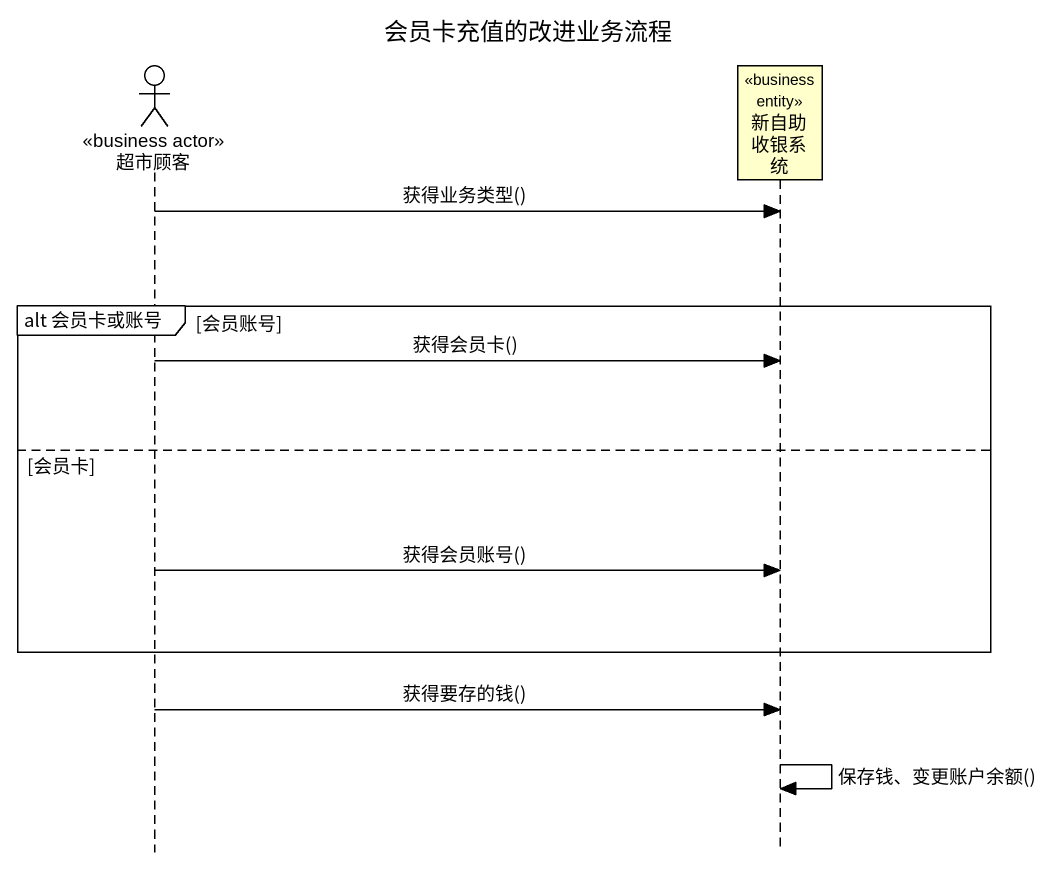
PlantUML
@startuml
title 会员卡充值的改进业务流程
hide footbox
actor 超市顾客 <<business actor>>
participant 新自助收银系统 <<business entity>>

超市顾客 -> 新自助收银系统 : 获得业务类型()
group alt 会员卡或账号 [会员账号]
  超市顾客 -> 新自助收银系统 : 获得会员卡()
else 会员卡
  超市顾客 -> 新自助收银系统 : 获得会员账号()
end
超市顾客 -> 新自助收银系统 : 获得要存的钱()
新自助收银系统 -> 新自助收银系统 : 保存钱、变更账户余额()
@enduml
